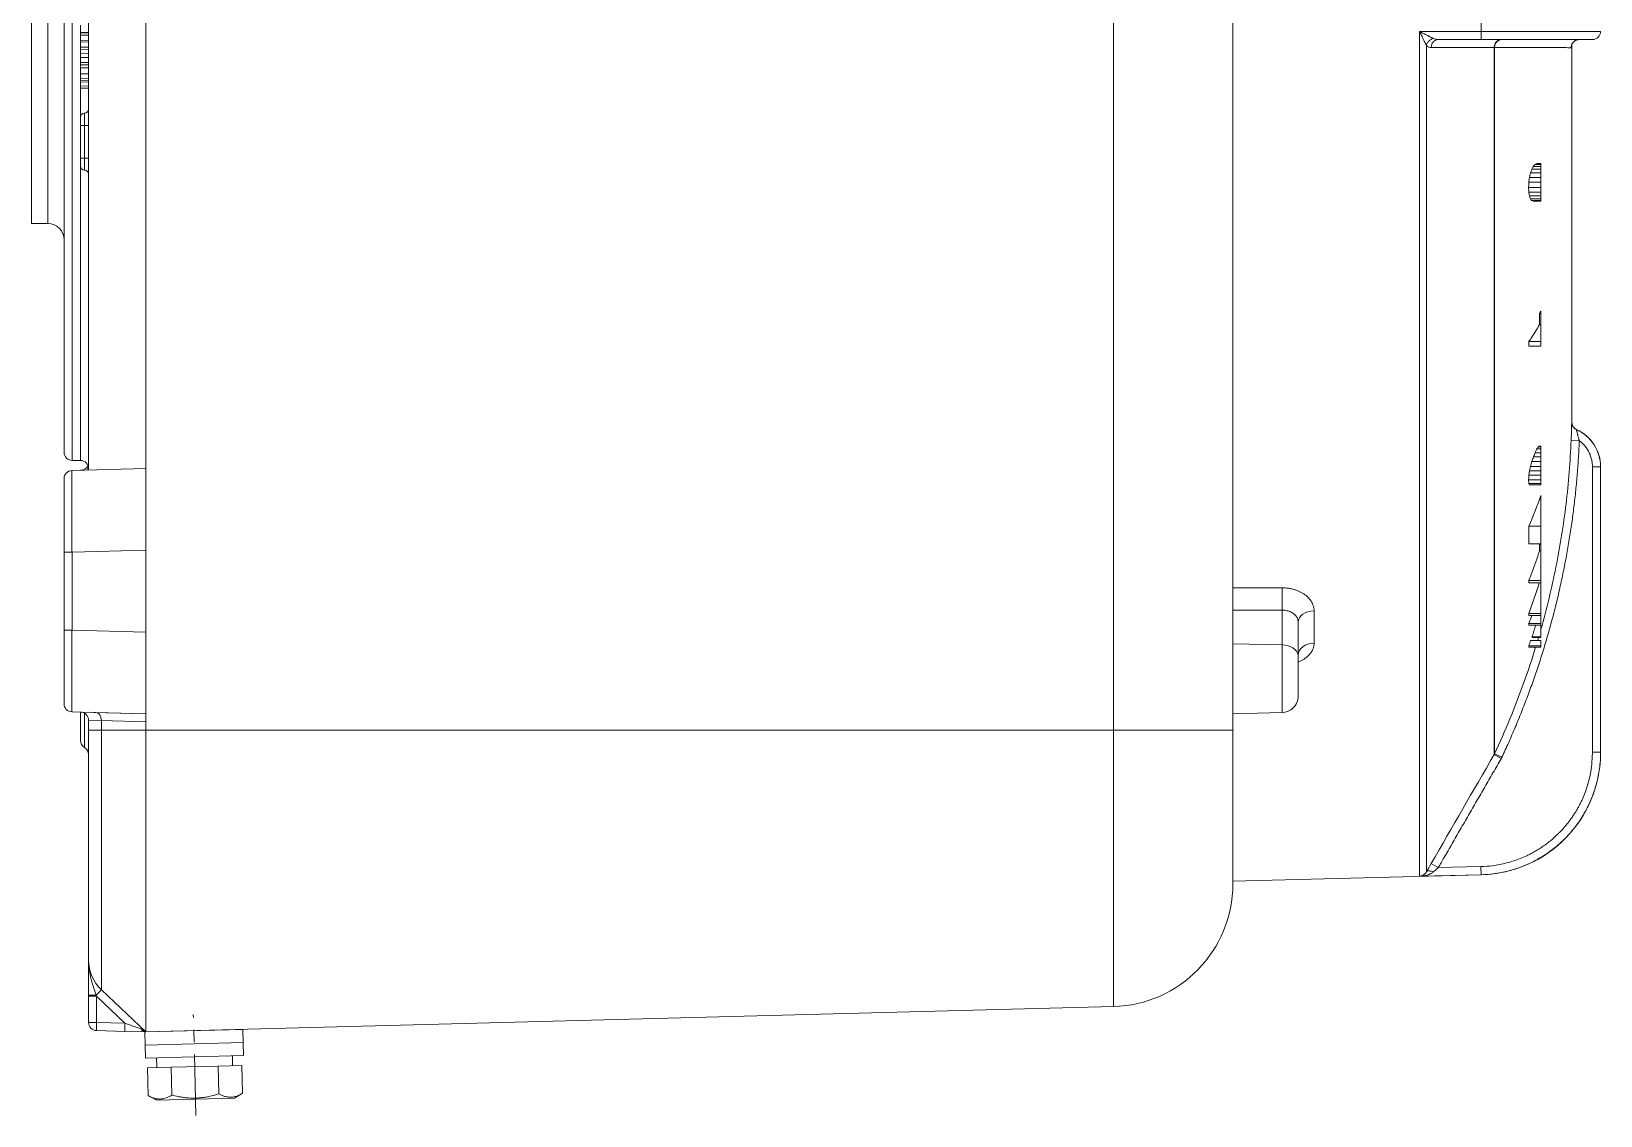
# Model space of a CAD drawing. Header units: millimetres. Extents: x -678 to 749, y -406 to 604.
# Drawn here: x 205.8 to 397.8, y -134.2 to -1.5 of the extents above; entities that cross this region are included whole.
import ezdxf

# ---------------------------------------------------------------- set-up
doc = ezdxf.new("R2010")
doc.units = ezdxf.units.MM
doc.linetypes.add('K5LT_AXLED', pattern=[12, 7.5, -1.5, 1.5, -1.5])
doc.linetypes.add('K5LT_THIN', pattern=[0])

# ---------------------------------------------------------------- blocks, each defined once
blk = doc.blocks.new('U10')
at = {"color": 7, "linetype": 'K5LT_THIN', "lineweight": 18}
for p, q in [((352.8, 105.5), (352.8, -69.58)), ((338.19, -87), (338.19, 87)), ((352.8, -87), (352.8, 87)), ((212.8, 55.18), (212.8, -55.18)), ((219.8, 55), (219.8, -55)), ((383.19, -1.51), (383.19, 1.51)), ((205.8, -25), (205.8, 0)), ((207.8, -25), (207.8, 0)), ((209.8, -53), (209.8, 0)), ((210.8, -54), (210.8, 0)), ((211.8, -1.62), (211.8, -0.72)), ((212.8, -1.65), (211.8, -1.62)), ((211.8, -1.82), (211.8, -1.62)), ((212.8, -1.85), (211.8, -1.82)), ((211.8, -2.02), (211.8, -1.82)), ((212.8, -1.85), (211.8, -1.82)), ((375.64, -1.51), (375.64, -104.89)), ((383.19, -1.51), (375.64, -1.51)), ((211.8, -2.58), (211.8, -2.02)), ((212.8, -2.05), (211.8, -2.02)), ((211.8, -2.78), (211.8, -2.58)), ((212.8, -2.61), (211.8, -2.58)), ((212.8, -2.81), (211.8, -2.78)), ((211.8, -3.44), (211.8, -2.78)), ((212.8, -3.42), (211.8, -3.44)), ((211.8, -3.7), (211.8, -3.44)), ((212.8, -3.67), (211.8, -3.7)), ((211.8, -4.2), (211.8, -3.7)), ((376.48, -3.21), (376.48, -104.35)), ((384.78, -3.48), (377.07, -3.48)), ((383.16, -2.5), (377.93, -2.5)), ((396.8, -2.5), (383.16, -2.5)), ((384.78, -3.48), (384.78, -89.97)), ((384.82, -3.48), (384.78, -3.48)), ((384.82, -3.48), (384.82, -89.89)), ((394.23, -3.28), (394.23, -3.28)), ((394.28, -3.1), (394.28, -47.5)), ((396.8, -2.5), (395.19, -2.5)), ((395.19, -2.5), (395.19, -2.5)), ((212.8, -4.18), (211.8, -4.2)), ((211.8, -4.7), (211.8, -4.2)), ((212.8, -4.68), (211.8, -4.7)), ((211.8, -5.3), (211.8, -4.7)), ((212.8, -5.29), (211.8, -5.3)), ((211.8, -5.6), (211.8, -5.3)), ((212.8, -5.59), (211.8, -5.6)), ((211.8, -5.94), (211.8, -5.6)), ((212.8, -5.94), (211.8, -5.94)), ((211.8, -6.69), (211.8, -5.94)), ((212.8, -6.7), (211.8, -6.69)), ((211.8, -7.27), (211.8, -6.69)), ((212.8, -7.29), (211.8, -7.27)), ((211.8, -7.48), (211.8, -7.27)), ((211.8, -7.67), (211.8, -7.48)), ((212.8, -7.5), (211.8, -7.48)), ((211.8, -8.18), (211.8, -7.67)), ((212.8, -7.7), (211.8, -7.67)), ((211.8, -8.43), (211.8, -8.18)), ((212.8, -8.2), (211.8, -8.18)), ((212.8, -8.45), (211.8, -8.43)), ((211.8, -12.02), (211.8, -8.43)), ((212.31, -11.51), (212.29, -11.51)), ((212.29, -13), (212.29, -11.51)), ((212.31, -13), (212.31, -11.51)), ((211.8, -13), (211.8, -12.01)), ((212.29, -13), (211.8, -13)), ((211.8, -17), (211.8, -13)), ((212.31, -13), (212.29, -13)), ((212.29, -17), (212.29, -13)), ((212.8, -13), (212.31, -13)), ((212.31, -13), (212.31, -17)), ((212.29, -17), (211.8, -17)), ((211.8, -17.99), (211.8, -17)), ((212.31, -17), (212.29, -17)), ((212.29, -18.49), (212.29, -17)), ((212.8, -17), (212.31, -17)), ((212.31, -18.49), (212.31, -17)), ((211.8, -54), (211.8, -17.99)), ((212.31, -18.49), (212.29, -18.49)), ((389.22, -18.82), (390.5, -18.82)), ((389.39, -18.36), (390.5, -18.36)), ((389.57, -18.02), (390.5, -18.02)), ((389.76, -17.79), (390.5, -17.79)), ((390.03, -17.68), (390.5, -17.68)), ((390.5, -17.68), (390.5, -17.79)), ((390.5, -17.79), (390.5, -18.02)), ((390.5, -18.02), (390.5, -18.36)), ((390.5, -18.36), (390.5, -18.82)), ((390.5, -18.82), (390.5, -19.36)), ((388.99, -20.6), (390.5, -20.6)), ((389.02, -19.96), (390.5, -19.96)), ((389.1, -19.36), (390.5, -19.36)), ((390.5, -19.36), (390.5, -19.96)), ((390.5, -19.96), (390.5, -20.6)), ((390.5, -20.6), (390.5, -21.16)), ((389.02, -21.16), (390.5, -21.16)), ((389.09, -21.64), (390.5, -21.64)), ((389.21, -21.99), (390.5, -21.99)), ((389.37, -22.21), (390.5, -22.21)), ((389.53, -22.26), (390.5, -22.26)), ((390.5, -21.16), (390.5, -21.64)), ((390.5, -21.64), (390.5, -21.99)), ((390.5, -21.99), (390.5, -22.21)), ((390.5, -22.21), (390.5, -22.26)), ((207.8, -25), (205.8, -25)), ((390.33, -36.01), (390.5, -36.01)), ((390.49, -35.73), (390.5, -35.73)), ((390.5, -35.73), (390.5, -36.01)), ((390.5, -36.01), (390.5, -37.37)), ((390.33, -37.37), (390.5, -37.37)), ((390.5, -37.37), (390.5, -39.46)), ((389.02, -39.46), (390.5, -39.46)), ((389.02, -40), (390.5, -40)), ((390.5, -39.46), (390.5, -40)), ((394.28, -47.5), (394.28, -43.88)), ((394.19, -51.54), (395.19, -51.58)), ((394.85, -50.23), (394.85, -50.23)), ((394.85, -50.23), (394.85, -50.23)), ((389.58, -53.58), (390.5, -53.58)), ((389.79, -53.06), (390.5, -53.06)), ((390.01, -52.6), (390.5, -52.6)), ((390.19, -52.35), (390.5, -52.35)), ((390.33, -52.25), (390.5, -52.25)), ((390.34, -52.25), (390.5, -52.25)), ((390.5, -52.25), (390.5, -52.35)), ((390.5, -52.25), (390.5, -52.25)), ((390.5, -52.35), (390.5, -52.6)), ((390.5, -52.6), (390.5, -53.06)), ((390.5, -53.06), (390.5, -53.58)), ((390.5, -53.58), (390.5, -54.14)), ((219.8, -55), (210.77, -55.24)), ((211.82, -55.21), (210.77, -55.24)), ((211.8, -54), (210.8, -54)), ((219.8, -55), (219.8, -65)), ((389.1, -55.29), (390.5, -55.29)), ((389.22, -54.74), (390.5, -54.74)), ((389.39, -54.14), (390.5, -54.14)), ((390.5, -54.14), (390.5, -54.74)), ((390.5, -54.74), (390.5, -55.29)), ((390.5, -55.29), (390.5, -55.81)), ((396.8, -54.79), (397.8, -54.79)), ((396.8, -54.79), (396.8, -89.7)), ((397.8, -54.79), (397.8, -54.79)), ((397.8, -54.79), (397.8, -89.7)), ((397.8, -54.79), (397.8, -54.79)), ((209.79, -65.23), (209.79, -56.24)), ((209.79, -65.23), (209.79, -56.24)), ((388.99, -56.39), (390.5, -56.39)), ((389.02, -55.81), (390.5, -55.81)), ((389.03, -56.81), (390.5, -56.81)), ((389.13, -56.99), (390.5, -56.99)), ((389.17, -57), (390.5, -57)), ((390.5, -55.81), (390.5, -56.39)), ((390.5, -56.39), (390.5, -56.81)), ((390.5, -56.81), (390.5, -56.99)), ((390.5, -56.99), (390.5, -57)), ((390.49, -58.29), (390.5, -58.29)), ((390.5, -58.29), (390.5, -62.06)), ((389.02, -62.06), (390.5, -62.06)), ((390.5, -62.06), (390.5, -64.21)), ((210.77, -65.23), (209.79, -65.23)), ((209.79, -65.23), (209.79, -74.77)), ((219.8, -65), (210.77, -65.23)), ((210.77, -65.23), (210.77, -74.77)), ((219.8, -75), (219.8, -65)), ((389.01, -64.21), (390.5, -64.21)), ((390.33, -64.27), (390.35, -64.21)), ((390.33, -64.27), (390.5, -64.27)), ((390.33, -65.05), (390.5, -65.05)), ((390.5, -64.21), (390.5, -64.27)), ((390.5, -64.27), (390.5, -65.05)), ((390.5, -65.05), (390.5, -68.68)), ((389.02, -68.68), (390.5, -68.68)), ((389.02, -68.99), (390.5, -68.99)), ((390.5, -68.68), (390.5, -68.99)), ((390.5, -68.99), (390.5, -72.73)), ((352.8, -69.58), (352.8, -72.32)), ((352.8, -69.58), (358.85, -69.59)), ((352.8, -76.46), (352.8, -72.32)), ((352.8, -72.32), (358.85, -72.32)), ((358.85, -76.58), (358.85, -72.32)), ((362.75, -72.42), (362.75, -76.36)), ((389.01, -72.73), (390.5, -72.73)), ((390.5, -72.73), (390.5, -72.97)), ((209.79, -83.76), (209.79, -74.77)), ((209.79, -74.77), (210.77, -74.77)), ((209.79, -83.76), (209.79, -74.77)), ((210.77, -74.77), (219.8, -75)), ((360.8, -77.18), (360.8, -73.79)), ((389.01, -74.16), (390.5, -74.16)), ((389.02, -72.97), (390.5, -72.97)), ((389.02, -73.94), (390.5, -73.94)), ((390.5, -72.97), (390.5, -73.94)), ((390.5, -73.94), (390.5, -74.16)), ((390.5, -74.16), (390.5, -75.57)), ((219.8, -75), (219.8, -85)), ((352.8, -85), (352.8, -76.46)), ((358.85, -76.58), (352.8, -76.46)), ((358.85, -84.84), (358.85, -76.58)), ((389.02, -76.67), (390.5, -76.67)), ((389.24, -76.03), (390.5, -76.03)), ((389.41, -75.57), (390.5, -75.57)), ((389.41, -75.67), (389.41, -75.57)), ((389.41, -75.67), (390.5, -75.67)), ((390.5, -75.57), (390.5, -75.67)), ((390.5, -76.03), (390.5, -76.67)), ((390.5, -76.67), (390.5, -76.84)), ((360.79, -77.84), (360.79, -83.06)), ((360.8, -77.93), (360.79, -77.92)), ((360.8, -77.93), (360.79, -77.93)), ((360.8, -77.93), (360.8, -76.93)), ((360.8, -77.79), (360.8, -77.8)), ((360.8, -82.07), (360.8, -77.93)), ((389.02, -76.84), (390.5, -76.84)), ((360.8, -82.07), (360.79, -82.08)), ((360.8, -82.07), (360.79, -82.07)), ((360.79, -82.16), (360.79, -82.08)), ((360.79, -83.06), (360.79, -82.16)), ((210.77, -84.76), (211.82, -84.79)), ((211.8, -84.79), (210.77, -84.76)), ((211.8, -88.27), (211.8, -84.79)), ((211.82, -84.79), (219.8, -85)), ((212.3, -89.13), (212.3, -84.92)), ((213.69, -84.84), (212.8, -84.82)), ((212.8, -85.79), (212.8, -87)), ((214.36, -85.84), (212.8, -85.79)), ((213.69, -84.84), (219.8, -85)), ((214.36, -85.84), (214.36, -87)), ((214.36, -85.84), (219.8, -85.98)), ((219.8, -85), (219.8, -85.98)), ((219.8, -85.98), (219.8, -87)), ((358.85, -84.84), (352.8, -85)), ((352.8, -85), (352.8, -105.5)), ((212.8, -87), (212.8, -115.14)), ((214.36, -87), (212.8, -87)), ((219.8, -87), (214.36, -87)), ((214.36, -87), (214.36, -118.77)), ((219.8, -87), (338.19, -87)), ((219.8, -87), (219.8, -123.93)), ((338.19, -87), (338.19, -120.83)), ((338.19, -87), (352.8, -87)), ((352.8, -87), (352.8, -105.83)), ((385.64, -90.47), (384.78, -89.97)), ((384.82, -89.89), (385.72, -90.32)), ((397.8, -89.7), (396.8, -89.7)), ((397.8, -89.71), (397.8, -89.7)), ((377.07, -103.33), (377.93, -103.83)), ((352.8, -105.5), (383.19, -104.7)), ((383.19, -104.69), (375.64, -104.89)), ((383.16, -103.69), (377.93, -103.83)), ((383.16, -103.69), (383.19, -104.69)), ((383.19, -104.7), (383.19, -104.69)), ((212.8, -119.41), (212.8, -115.14)), ((219.8, -123.93), (214.36, -118.77)), ((212.8, -119.41), (212.8, -119.41)), ((212.8, -119.57), (212.8, -119.41)), ((212.8, -122.77), (212.8, -119.57)), ((212.8, -119.57), (213.77, -119.57)), ((213.77, -119.57), (213.73, -119.45)), ((213.77, -119.57), (217.25, -122.86)), ((213.77, -122.77), (213.77, -119.57)), ((219.8, -123.93), (338.19, -120.83)), ((212.8, -122.77), (213.77, -122.77)), ((217.25, -122.86), (213.77, -122.77)), ((217.25, -123.86), (213.77, -123.77)), ((217.25, -123.86), (219.8, -123.93)), ((219.66, -123.93), (231.66, -123.62)), ((219.7, -125.53), (219.66, -123.93)), ((231.7, -125.22), (231.66, -123.62)), ((219.7, -125.53), (231.7, -125.22)), ((219.7, -125.53), (231.7, -125.22)), ((219.75, -127.13), (219.7, -125.53)), ((231.74, -126.82), (231.7, -125.22)), ((219.75, -127.13), (231.74, -126.82)), ((222.89, -128.25), (220, -128.32)), ((220, -128.32), (220.09, -131.73)), ((221.13, -128.29), (221.1, -127.1)), ((228.66, -128.1), (222.89, -128.25)), ((222.89, -128.25), (222.98, -131.66)), ((231.55, -128.02), (228.66, -128.1)), ((228.66, -128.1), (228.75, -131.51)), ((230.42, -128.05), (230.39, -126.85)), ((231.55, -128.02), (231.64, -131.43)), ((220.09, -131.73), (221.13, -132.3)), ((221.13, -132.3), (230.63, -132.05)), ((231.64, -131.43), (230.63, -132.05))]:
    blk.add_line(p, q, dxfattribs=at)
at = {"color": 30, "linetype": 'K5LT_AXLED', "lineweight": 18, "true_color": 0xff8000}
blk.add_line((225.93, -134.17), (225.61, -121.78), dxfattribs=at)
at = {"color": 7, "linetype": 'K5LT_THIN', "lineweight": 18}
for centre, radius, start, end in [((396.8, -1.5), 1, 270, 0), ((396.8, -1.5), 1, 270, 0), ((212.3, -12.01), 0.5, 91.5, 180), ((212.3, -11.01), 0.5, 271.5, 0), ((212.3, -17.99), 0.5, 180, 268.5), ((212.3, -18.99), 0.5, 0, 88.5), ((207.8, -27), 2, 0, 90), ((360.89, -18.96), 34.02, 329.9096, 330.4532), ((195.38, -37.66), 194.95, 0.0851, 0.4823), ((212.49, -39.75), 176.53, 359.9179, 0.0941), ((294.28, -47.5), 100, 358.9705, 0), ((395.26, -49.31), 1, 178.9705, 245.7494), ((395.26, -49.32), 0.998, 179.0392, 245.8283), ((395.26, -49.32), 0.998, 179.0346, 245.8242), ((395.26, -49.31), 1, 178.958, 245.7537), ((392.8, -54.79), 5, 0, 65.7538), ((392.8, -54.79), 5, 0.0001, 65.3769), ((210.8, -53), 1, 180, 270), ((390.34, -52.33), 0.0855, 90.0313, 95.5883), ((210.79, -56.24), 1, 91.5, 180), ((211.8, -55), 1, 0, 90), ((211.8, -54.21), 1, 271.5009, 336.7054), ((211.8, -54.21), 1, 271.5, 271.5009), ((392.8, -54.79), 5, 0.0001, 0.0015), ((325.34, -65.22), 64.99, 0.1474, 0.8354), ((330.18, -68.85), 58.84, 359.8578, 0.163), ((354.57, -73.45), 34.45, 0.7852, 1.1842), ((354.57, -73.45), 34.45, 358.8178, 359.1798), ((306.79, -43.87), 87.56, 339.9149, 340.5863), ((297.12, -45.2), 97.16, 341.7847, 342.6595), ((299.99, -45.54), 94.31, 340.7271, 341.1391), ((373.25, -76.79), 15.77, 359.8072, 0.4362), ((294.16, -47.41), 100.12, 343.3932, 343.6086), ((210.79, -83.76), 1, 180, 268.5), ((210.79, -83.76), 1, 180, 268.5), ((358.8, -82.84), 2, 271.5, 353.8756), ((211.8, -85.79), 1, 0, 88.5), ((211.8, -85.79), 1, 0, 0.0146), ((212.8, -88.27), 1, 180, 240), ((211.8, -90), 1, 0, 60), ((382.8, -89.71), 15, 271.5, 0), ((383.91, -89.47), 1, 330.0553, 334.9232), ((337.8, -105.83), 15, 271.5, 0), ((217.8, -115.14), 5, 180, 226.5), ((217.8, -115.14), 5, 180, 226.5), ((213.8, -122.77), 1, 180, 268.5)]:
    blk.add_arc(centre, radius, start, end, dxfattribs=at)
for centre, major_axis, ratio, start_param, end_param in [((210.79, -65.24), (0.03, -10), 0.002615, 3.141654, 4.711765), ((362.8, -73.79), (-2, 0), 0.688118, 4.738569, 6.283185), ((210.79, -74.76), (-0.03, -10), 0.002615, 4.713013, 6.283124), ((358.8, -77.99), (-2, 0), 0.707107, 3.248483, 4.686209), ((362.8, -77.81), (-2, 0), 0.725599, 4.738569, 6.283185), ((213.67, -85.84), (0.026, 1), 0.68823, 4.730409, 6.283185), ((213.67, -119.49), (0.688, 0.725), 0.018991, 4.787022, 6.283185), ((213.8, -122.77), (-0.026, -1), 0.026168, 4.713074, 6.283185), ((217.27, -122.86), (-0.026, -1), 0.026168, 4.713074, 6.283185), ((217.22, -122.86), (2.3, -0.8), 0.0032, 0.519505, 1.559885), ((219.82, -122.93), (-0.026, -1), 0.769236, 5.408808, 6.283185)]:
    blk.add_ellipse(centre, major_axis=major_axis, ratio=ratio, start_param=start_param, end_param=end_param, dxfattribs=at)
for points, knots in [([(376.48, -3.21), (376.46, -3.17), (376.43, -3.09), (376.37, -2.97), (376.31, -2.86), (376.25, -2.74), (376.18, -2.6), (376.1, -2.43), (376, -2.23), (375.85, -1.93), (375.73, -1.68), (375.64, -1.51)], [0, 0, 0, 0, 1.001061, 1.923847, 2.768358, 3.585697, 4.556766, 5.722062, 7.102116, 8.610832, 12, 12, 12, 12]), ([(377.34, -2.36), (377.3, -2.34), (377.22, -2.31), (377.1, -2.25), (376.98, -2.19), (376.86, -2.13), (376.66, -2.03), (376.41, -1.9), (376.05, -1.72), (375.81, -1.6), (375.64, -1.51)], [0, 0, 0, 0, 0.939527, 1.778396, 2.542848, 3.269175, 4.162621, 6.552379, 7.941216, 11, 11, 11, 11]), ([(383.16, -2.5), (383.17, -2.5), (383.17, -2.49), (383.17, -2.43), (383.18, -2.35), (383.18, -2.25), (383.19, -2.13), (383.19, -1.99), (383.19, -1.84), (383.19, -1.67), (383.19, -1.57), (383.19, -1.51)], [0, 0, 0, 0, 1.572556, 3.000984, 4.262907, 5.558501, 6.847625, 8.106887, 9.512198, 10.794646, 12, 12, 12, 12]), ([(397.8, -1.5), (397.8, -1.5), (397.71, -1.5), (397.36, -1.5), (396.85, -1.51), (396.19, -1.51), (395.35, -1.51), (394.36, -1.51), (393.23, -1.51), (391.99, -1.51), (390.66, -1.51), (389.29, -1.51), (387.88, -1.51), (386.41, -1.51), (384.84, -1.51), (383.75, -1.51), (383.19, -1.51)], [0, 0, 0, 0, 1.499825, 2.807892, 3.977529, 5.177201, 6.41404, 7.629507, 8.846711, 10.055028, 11.244671, 12.378873, 13.497773, 14.588981, 15.768605, 17, 17, 17, 17]), ([(376.48, -3.21), (376.5, -3.15), (376.54, -3.04), (376.63, -2.88), (376.73, -2.74), (376.85, -2.63), (376.98, -2.52), (377.14, -2.43), (377.26, -2.38), (377.34, -2.36)], [0, 0, 0, 0, 1.574547, 3.003624, 4.268344, 5.574065, 6.838562, 8.080723, 10, 10, 10, 10]), ([(377.07, -3.48), (377.07, -3.42), (377.08, -3.29), (377.13, -3.11), (377.2, -2.96), (377.29, -2.82), (377.4, -2.71), (377.52, -2.62), (377.64, -2.55), (377.78, -2.51), (377.88, -2.5), (377.93, -2.5)], [0, 0, 0, 0, 1.57594, 3.007302, 4.270682, 5.57032, 6.849606, 8.133726, 9.389582, 10.619449, 12, 12, 12, 12]), ([(377.93, -2.5), (377.9, -2.5), (377.86, -2.5), (377.8, -2.49), (377.77, -2.49), (377.73, -2.49), (377.68, -2.48), (377.55, -2.45), (377.43, -2.41), (377.34, -2.36)], [0, 0, 0, 0, 1.503144, 2.065018, 2.629665, 3.223319, 3.967616, 4.897555, 10, 10, 10, 10]), ([(384.78, -3.48), (384.78, -3.41), (384.79, -3.28), (384.84, -3.11), (384.91, -2.95), (385, -2.82), (385.11, -2.71), (385.23, -2.62), (385.36, -2.55), (385.5, -2.51), (385.59, -2.5), (385.64, -2.5)], [0, 0, 0, 0, 1.577286, 3.010222, 4.275722, 5.578226, 6.861255, 8.14912, 9.410245, 10.646425, 12, 12, 12, 12]), ([(385.72, -2.5), (385.66, -2.5), (385.54, -2.51), (385.38, -2.57), (385.24, -2.65), (385.12, -2.75), (385.02, -2.87), (384.93, -3.01), (384.86, -3.16), (384.83, -3.33), (384.82, -3.43), (384.82, -3.48)], [0, 0, 0, 0, 1.574494, 3.004659, 4.26818, 5.565511, 6.85619, 8.116987, 9.52266, 10.801815, 12, 12, 12, 12]), ([(384.82, -3.48), (386.14, -3.48), (388.38, -3.49), (390.85, -3.49), (392.56, -3.49), (393.69, -3.49), (394.09, -3.5), (394.19, -3.5)], [0, 0, 0, 0, 1.880053, 3.538519, 4.992213, 6.479373, 8, 8, 8, 8]), ([(394.19, -3.5), (394.19, -3.43), (394.21, -3.3), (394.26, -3.13), (394.33, -2.98), (394.43, -2.84), (394.55, -2.73), (394.69, -2.63), (394.84, -2.56), (395.01, -2.51), (395.13, -2.5), (395.19, -2.5)], [0, 0, 0, 0, 1.566706, 2.932295, 4.152272, 5.405001, 6.691663, 7.971305, 9.22088, 10.568628, 12, 12, 12, 12]), ([(394.19, -3.5), (394.19, -3.5), (394.2, -3.5), (394.2, -3.49), (394.21, -3.47), (394.22, -3.41), (394.23, -3.33), (394.23, -3.25)], [0, 0, 0, 0, 0.579747, 1.097924, 3.133196, 4.424229, 8, 8, 8, 8]), ([(394.86, -2.56), (394.86, -2.56), (394.85, -2.56), (394.85, -2.56), (394.85, -2.56), (394.84, -2.56), (394.84, -2.57), (394.83, -2.57), (394.83, -2.57), (394.82, -2.57), (394.82, -2.57), (394.81, -2.58), (394.8, -2.58), (394.78, -2.59), (394.77, -2.59), (394.75, -2.6), (394.74, -2.61), (394.73, -2.62), (394.72, -2.62), (394.72, -2.62), (394.71, -2.62), (394.7, -2.63), (394.69, -2.63), (394.67, -2.65), (394.65, -2.66), (394.62, -2.68), (394.61, -2.69), (394.6, -2.7), (394.6, -2.7), (394.58, -2.71), (394.57, -2.72), (394.52, -2.76), (394.5, -2.78), (394.45, -2.84), (394.42, -2.87), (394.37, -2.93), (394.35, -2.96), (394.32, -3.02), (394.3, -3.05), (394.28, -3.09), (394.28, -3.1), (394.27, -3.12), (394.26, -3.14), (394.25, -3.18), (394.25, -3.2), (394.24, -3.22), (394.24, -3.22), (394.24, -3.23), (394.23, -3.24), (394.23, -3.26), (394.23, -3.26), (394.23, -3.27), (394.23, -3.27), (394.23, -3.28), (394.23, -3.28), (394.23, -3.28)], [0, 0, 0, 0, 0.186076, 0.186076, 0.30732, 0.30732, 0.428563, 0.428563, 0.494039, 0.494039, 0.652415, 0.652415, 0.969166, 0.969166, 1.499246, 1.499246, 1.891188, 1.891188, 1.992658, 1.992658, 2.195597, 2.195597, 2.53605, 2.53605, 3.239937, 3.239937, 3.845218, 3.845218, 3.943823, 3.943823, 4.628805, 4.628805, 5.998771, 5.998771, 7.588937, 7.588937, 9.120245, 9.120245, 10.571534, 10.571534, 10.895862, 10.895862, 11.917925, 11.917925, 13.138255, 13.138255, 13.17103, 13.17103, 14.364626, 14.364626, 14.477578, 14.477578, 15.694457, 15.694457, 17, 17, 17, 17]), ([(395.19, -2.5), (395.19, -2.5), (395.19, -2.5), (395.18, -2.5), (395.18, -2.5), (395.18, -2.5), (395.18, -2.5), (395.17, -2.5), (395.17, -2.5), (395.17, -2.5), (395.17, -2.5), (395.16, -2.5), (395.16, -2.5), (395.16, -2.5), (395.16, -2.5), (395.15, -2.5), (395.15, -2.5), (395.15, -2.5), (395.15, -2.5), (395.14, -2.5), (395.14, -2.5), (395.14, -2.5), (395.14, -2.5), (395.13, -2.5), (395.13, -2.5), (395.13, -2.5), (395.13, -2.5), (395.12, -2.5), (395.12, -2.5), (395.12, -2.5), (395.11, -2.5), (395.1, -2.5), (395.1, -2.5), (395.09, -2.51), (395.08, -2.51), (395.06, -2.51), (395.05, -2.51), (395.02, -2.51), (395, -2.52), (394.95, -2.53), (394.93, -2.54), (394.89, -2.55), (394.88, -2.55), (394.87, -2.55), (394.87, -2.55), (394.87, -2.55), (394.87, -2.55), (394.87, -2.55), (394.87, -2.55), (394.87, -2.55), (394.87, -2.55), (394.87, -2.55), (394.87, -2.55), (394.87, -2.55), (394.87, -2.55), (394.87, -2.55), (394.87, -2.55), (394.87, -2.55), (394.87, -2.55), (394.87, -2.55), (394.87, -2.55), (394.86, -2.56), (394.86, -2.56), (394.86, -2.56), (394.86, -2.56), (394.86, -2.56), (394.86, -2.56), (394.86, -2.56), (394.85, -2.56), (394.85, -2.56), (394.85, -2.56), (394.85, -2.56), (394.85, -2.56), (394.85, -2.56), (394.85, -2.56), (394.85, -2.56), (394.85, -2.56), (394.85, -2.56), (394.85, -2.56), (394.85, -2.56), (394.85, -2.56), (394.85, -2.56), (394.85, -2.56), (394.85, -2.56), (394.85, -2.56), (394.85, -2.56), (394.85, -2.56), (394.85, -2.56), (394.85, -2.56), (394.85, -2.56), (394.85, -2.56), (394.85, -2.56), (394.85, -2.56), (394.84, -2.56), (394.84, -2.56), (394.84, -2.57), (394.83, -2.57), (394.83, -2.57), (394.83, -2.57), (394.82, -2.57), (394.82, -2.57), (394.82, -2.57), (394.82, -2.57), (394.81, -2.57), (394.81, -2.58), (394.81, -2.58), (394.81, -2.58), (394.8, -2.58), (394.8, -2.58), (394.8, -2.58), (394.8, -2.58), (394.79, -2.58), (394.79, -2.58), (394.79, -2.59), (394.78, -2.59), (394.78, -2.59), (394.77, -2.59), (394.76, -2.6), (394.75, -2.6), (394.72, -2.62), (394.71, -2.62), (394.69, -2.63), (394.69, -2.63), (394.67, -2.65), (394.64, -2.66), (394.61, -2.69), (394.6, -2.69), (394.59, -2.7), (394.58, -2.71), (394.57, -2.71), (394.57, -2.72), (394.56, -2.72), (394.56, -2.72), (394.56, -2.72), (394.56, -2.72), (394.56, -2.72), (394.56, -2.72), (394.56, -2.73), (394.56, -2.73), (394.55, -2.73), (394.61, -2.69), (394.6, -2.69), (394.6, -2.69), (394.59, -2.7), (394.57, -2.72), (394.57, -2.72), (394.54, -2.74), (394.54, -2.75), (394.53, -2.75), (394.52, -2.76), (394.52, -2.76), (394.51, -2.77), (394.5, -2.78), (394.49, -2.79), (394.49, -2.79), (394.48, -2.8), (394.48, -2.81), (394.46, -2.82), (394.44, -2.84), (394.41, -2.88), (394.39, -2.91), (394.35, -2.97), (394.33, -3), (394.3, -3.06), (394.29, -3.08), (394.28, -3.1)], [0, 0, 0, 0, 0.122707, 0.122707, 0.368122, 0.368122, 0.534114, 0.534114, 0.712319, 0.712319, 0.890525, 0.890525, 1.027418, 1.027418, 1.168452, 1.168452, 1.309485, 1.309485, 1.489134, 1.489134, 1.668783, 1.668783, 1.926302, 1.926302, 2.013387, 2.013387, 2.146149, 2.146149, 2.45308, 2.45308, 2.760012, 2.760012, 3.373875, 3.373875, 3.953268, 3.953268, 5.112054, 5.112054, 7.429627, 7.429627, 9.864169, 9.864169, 11.160773, 11.160773, 11.169596, 11.169596, 11.17842, 11.17842, 11.187243, 11.187243, 11.196067, 11.196067, 11.20489, 11.20489, 11.213714, 11.213714, 11.222537, 11.222537, 11.284302, 11.284302, 11.407832, 11.407832, 11.65489, 11.65489, 11.943776, 11.943776, 11.959483, 11.959483, 11.975189, 11.975189, 11.990896, 11.990896, 12.006603, 12.006603, 12.02231, 12.02231, 12.038017, 12.038017, 12.053723, 12.053723, 12.06943, 12.06943, 12.085137, 12.085137, 12.100844, 12.100844, 12.123878, 12.123878, 12.159093, 12.159093, 12.229522, 12.229522, 12.319004, 12.319004, 12.549344, 12.549344, 12.781586, 12.781586, 13.013827, 13.013827, 13.246069, 13.246069, 13.423024, 13.423024, 13.599978, 13.599978, 13.776933, 13.776933, 13.953888, 13.953888, 14.130842, 14.130842, 14.307797, 14.307797, 14.693629, 14.693629, 15.248201, 15.248201, 16.357345, 16.357345, 17.997376, 17.997376, 18.282356, 18.282356, 21.078137, 21.078137, 22.137627, 22.137627, 22.814154, 22.814154, 23.490681, 23.490681, 23.520924, 23.520924, 23.551168, 23.551168, 23.581412, 23.581412, 23.953948, 23.953948, 24.574591, 24.574591, 24.724482, 24.724482, 25.195233, 25.195233, 25.815876, 25.815876, 26.436518, 26.436518, 27.117127, 27.117127, 27.797736, 27.797736, 28.269486, 28.269486, 29.212986, 29.212986, 31.099987, 31.099987, 34.87399, 34.87399, 39.067827, 39.067827, 42.2436, 42.2436, 42.2436, 42.2436]), ([(394.86, -2.56), (394.86, -2.56), (394.85, -2.56), (394.84, -2.56), (394.84, -2.56), (394.84, -2.56), (394.84, -2.56), (394.84, -2.57), (394.83, -2.57), (394.83, -2.57), (394.83, -2.57), (394.83, -2.57), (394.83, -2.57), (394.82, -2.57), (394.82, -2.57), (394.82, -2.57), (394.81, -2.57), (394.81, -2.58), (394.81, -2.58), (394.8, -2.58), (394.8, -2.58), (394.79, -2.58), (394.79, -2.59), (394.78, -2.59), (394.78, -2.59), (394.77, -2.59), (394.76, -2.6), (394.74, -2.61), (394.73, -2.62), (394.71, -2.63), (394.7, -2.63), (394.69, -2.63), (394.69, -2.63), (394.67, -2.64), (394.66, -2.65), (394.64, -2.67), (394.63, -2.67), (394.62, -2.68), (394.61, -2.69), (394.6, -2.69), (394.6, -2.69), (394.6, -2.7), (394.6, -2.7), (394.59, -2.7), (394.59, -2.7), (394.59, -2.7), (394.59, -2.7), (394.59, -2.7), (394.59, -2.7), (394.58, -2.71), (394.58, -2.71), (394.58, -2.71), (394.58, -2.71), (394.58, -2.71), (394.58, -2.71), (394.57, -2.71), (394.57, -2.71), (394.57, -2.71), (394.57, -2.71), (394.57, -2.72), (394.57, -2.72), (394.57, -2.72), (394.57, -2.72), (394.57, -2.72), (394.57, -2.72), (394.57, -2.72), (394.57, -2.72), (394.57, -2.72), (394.57, -2.72), (394.57, -2.72), (394.57, -2.72), (394.57, -2.72), (394.57, -2.72), (394.57, -2.72)], [0, 0, 0, 0, 0.819731, 0.819731, 1.017082, 1.017082, 1.214432, 1.214432, 1.411783, 1.411783, 1.609133, 1.609133, 1.806483, 1.806483, 2.003834, 2.003834, 2.391534, 2.391534, 2.779234, 2.779234, 3.166934, 3.166934, 3.652552, 3.652552, 4.164938, 4.164938, 5.189709, 5.189709, 7.239251, 7.239251, 7.996349, 7.996349, 8.431294, 8.431294, 10.525513, 10.525513, 11.643691, 11.643691, 12.761869, 12.761869, 13.052974, 13.052974, 13.344079, 13.344079, 13.52818, 13.52818, 13.71228, 13.71228, 13.896381, 13.896381, 14.080481, 14.080481, 14.264582, 14.264582, 14.448682, 14.448682, 14.504662, 14.504662, 14.560642, 14.560642, 14.616622, 14.616622, 14.672603, 14.672603, 14.728583, 14.728583, 14.784563, 14.784563, 14.895961, 14.895961, 14.921132, 14.921132, 15, 15, 15, 15]), ([(389.22, -18.82), (389.2, -18.92), (389.15, -19.09), (389.11, -19.28), (389.1, -19.36)], [0, 0, 0, 0, 2.905907, 5, 5, 5, 5]), ([(389.39, -18.36), (389.34, -18.46), (389.29, -18.61), (389.24, -18.77), (389.22, -18.82)], [0, 0, 0, 0, 3.61476, 5, 5, 5, 5]), ([(389.57, -18.02), (389.53, -18.07), (389.47, -18.18), (389.41, -18.3), (389.39, -18.36)], [0, 0, 0, 0, 2.814754, 5, 5, 5, 5]), ([(389.76, -17.79), (389.72, -17.83), (389.65, -17.9), (389.59, -17.99), (389.57, -18.02)], [0, 0, 0, 0, 3.478848, 5, 5, 5, 5]), ([(390.03, -17.68), (389.99, -17.68), (389.9, -17.7), (389.81, -17.76), (389.76, -17.79)], [0, 0, 0, 0, 2.478196, 5, 5, 5, 5]), ([(389.02, -19.96), (389.01, -20.08), (389, -20.3), (388.99, -20.51), (388.99, -20.6)], [0, 0, 0, 0, 2.901748, 5, 5, 5, 5]), ([(389.1, -19.36), (389.08, -19.47), (389.05, -19.67), (389.03, -19.87), (389.02, -19.96)], [0, 0, 0, 0, 2.904935, 5, 5, 5, 5]), ([(389.02, -21.16), (389.03, -21.31), (389.06, -21.48), (389.09, -21.62), (389.09, -21.64)], [0, 0, 0, 0, 4.425821, 5, 5, 5, 5]), ([(389.09, -21.64), (389.1, -21.69), (389.14, -21.82), (389.18, -21.93), (389.21, -21.99)], [0, 0, 0, 0, 1.830868, 5, 5, 5, 5]), ([(389.21, -21.99), (389.23, -22.05), (389.29, -22.14), (389.34, -22.19), (389.37, -22.21)], [0, 0, 0, 0, 2.893873, 5, 5, 5, 5]), ([(389.02, -39.46), (389.14, -39.28), (389.6, -38.58), (390.03, -37.89), (390.33, -37.37)], [0, 0, 0, 0, 1.304281, 5, 5, 5, 5]), ([(394.19, -51.54), (394.19, -51.51), (394.2, -51.46), (394.2, -51.39), (394.2, -51.31), (394.21, -51.16), (394.22, -50.94), (394.22, -50.68), (394.23, -50.46), (394.24, -50.24), (394.24, -50.04), (394.25, -49.86), (394.25, -49.7), (394.26, -49.57), (394.26, -49.46), (394.26, -49.38), (394.26, -49.33), (394.26, -49.3), (394.26, -49.3), (394.26, -49.3)], [0, 0, 0, 0, 0.533114, 1.009556, 1.472977, 2.02707, 4.10506, 5.586916, 7.145627, 8.629643, 10.055049, 11.495929, 12.863543, 14.212744, 15.507701, 16.758972, 17.882194, 18.901931, 20, 20, 20, 20]), ([(394.26, -49.3), (394.26, -49.36), (394.27, -49.49), (394.32, -49.67), (394.4, -49.83), (394.49, -49.96), (394.6, -50.07), (394.72, -50.16), (394.81, -50.21), (394.85, -50.23)], [0, 0, 0, 0, 1.743812, 3.327192, 4.733864, 6.150622, 7.52076, 8.793771, 10, 10, 10, 10]), ([(385.72, -90.32), (385.86, -90.02), (386, -89.72), (386.27, -89.12), (386.41, -88.82), (386.69, -88.2), (386.82, -87.89), (387.09, -87.27), (387.22, -86.96), (387.48, -86.34), (387.61, -86.03), (387.87, -85.41), (387.99, -85.1), (388.24, -84.47), (388.36, -84.16), (388.61, -83.53), (388.73, -83.22), (388.96, -82.59), (389.08, -82.27), (389.31, -81.64), (389.42, -81.32), (389.65, -80.69), (389.76, -80.37), (389.97, -79.73), (390.08, -79.41), (390.29, -78.77), (390.4, -78.45), (390.6, -77.81), (390.7, -77.49), (390.9, -76.85), (391, -76.52), (391.19, -75.88), (391.28, -75.55), (391.47, -74.91), (391.56, -74.58), (391.74, -73.93), (391.82, -73.61), (392, -72.96), (392.08, -72.63), (392.25, -71.98), (392.33, -71.65), (392.49, -71), (392.57, -70.67), (392.72, -70.02), (392.79, -69.69), (392.94, -69.03), (393.01, -68.7), (393.15, -68.04), (393.22, -67.71), (393.42, -66.72), (393.54, -66.06), (393.78, -64.74), (393.9, -64.07), (394.11, -62.74), (394.21, -62.08), (394.4, -60.74), (394.48, -60.08), (394.64, -58.74), (394.72, -58.07), (394.85, -56.73), (394.91, -56.06), (395.02, -54.72), (395.06, -54.05), (395.14, -52.78), (395.16, -52.18), (395.19, -51.58)], [0.56013, 0.56013, 0.56013, 0.56013, 1.089338, 1.089338, 1.632148, 1.632148, 2.177376, 2.177376, 2.720252, 2.720252, 3.265409, 3.265409, 3.808341, 3.808341, 4.35345, 4.35345, 4.896459, 4.896459, 5.441515, 5.441515, 5.984596, 5.984596, 6.529612, 6.529612, 7.072774, 7.072774, 7.617706, 7.617706, 8.160905, 8.160905, 8.705783, 8.705783, 9.249047, 9.249047, 9.793871, 9.793871, 10.337199, 10.337199, 10.881971, 10.881971, 11.425363, 11.425363, 11.970077, 11.970077, 12.513527, 12.513527, 13.058185, 13.058185, 13.601696, 13.601696, 14.689872, 14.689872, 15.778042, 15.778042, 16.866211, 16.866211, 17.954406, 17.954406, 19.0426, 19.0426, 20.130815, 20.130815, 21.219011, 21.219011, 22.186342, 22.186342, 22.186342, 22.186342]), ([(395.19, -51.58), (395.19, -51.56), (395.17, -51.52), (395.15, -51.45), (395.12, -51.35), (395.08, -51.21), (395.04, -51.05), (395, -50.89), (394.96, -50.74), (394.93, -50.61), (394.91, -50.49), (394.89, -50.4), (394.87, -50.32), (394.86, -50.27), (394.86, -50.25), (394.85, -50.23), (394.85, -50.23), (394.85, -50.23), (394.85, -50.23), (394.85, -50.23)], [0, 0, 0, 0, 0.514547, 1.213067, 2.150426, 3.623038, 5.316854, 7.166548, 8.879917, 10.598419, 12.23456, 13.861809, 15.395904, 16.86982, 18.000037, 18.761679, 19.169932, 19.505983, 20, 20, 20, 20]), ([(396.8, -54.79), (396.8, -54.75), (396.8, -54.71), (396.8, -54.63), (396.79, -54.59), (396.79, -54.47), (396.78, -54.39), (396.76, -54.23), (396.75, -54.15), (396.72, -54), (396.7, -53.92), (396.66, -53.75), (396.64, -53.67), (396.59, -53.5), (396.56, -53.42), (396.52, -53.31), (396.5, -53.27), (396.47, -53.19), (396.45, -53.15), (396.41, -53.07), (396.39, -53.03), (396.36, -52.96), (396.34, -52.92), (396.3, -52.84), (396.28, -52.81), (396.23, -52.74), (396.21, -52.7), (396.17, -52.63), (396.14, -52.59), (396.1, -52.53), (396.08, -52.49), (396.03, -52.43), (396.01, -52.4), (395.97, -52.35), (395.95, -52.32), (395.91, -52.27), (395.89, -52.24), (395.84, -52.19), (395.82, -52.16), (395.77, -52.11), (395.75, -52.09), (395.71, -52.04), (395.69, -52.02), (395.64, -51.97), (395.62, -51.95), (395.57, -51.91), (395.55, -51.88), (395.49, -51.83), (395.46, -51.8), (395.39, -51.74), (395.36, -51.71), (395.29, -51.66), (395.26, -51.63), (395.21, -51.6), (395.2, -51.59), (395.19, -51.58)], [2.857378, 2.857378, 2.857378, 2.857378, 3.236929, 3.236929, 3.617931, 3.617931, 4.381766, 4.381766, 5.140237, 5.140237, 5.907158, 5.907158, 6.75684, 6.75684, 7.556667, 7.556667, 7.966788, 7.966788, 8.382558, 8.382558, 8.78428, 8.78428, 9.192432, 9.192432, 9.593599, 9.593599, 10.002249, 10.002249, 10.390965, 10.390965, 10.787734, 10.787734, 11.106764, 11.106764, 11.431895, 11.431895, 11.763752, 11.763752, 12.103004, 12.103004, 12.399411, 12.399411, 12.702337, 12.702337, 13.020123, 13.020123, 13.330358, 13.330358, 13.762665, 13.762665, 14.182575, 14.182575, 14.586866, 14.586866, 14.725626, 14.725626, 14.725626, 14.725626]), ([(389.79, -53.06), (389.73, -53.2), (389.66, -53.37), (389.59, -53.55), (389.58, -53.58)], [0, 0, 0, 0, 4.402529, 5, 5, 5, 5]), ([(390.01, -52.6), (389.96, -52.71), (389.88, -52.85), (389.81, -53.02), (389.79, -53.06)], [0, 0, 0, 0, 3.869615, 5, 5, 5, 5]), ([(390.19, -52.35), (390.15, -52.38), (390.1, -52.46), (390.04, -52.56), (390.01, -52.6)], [0, 0, 0, 0, 2.936547, 5, 5, 5, 5]), ([(390.33, -52.25), (390.31, -52.25), (390.26, -52.27), (390.21, -52.31), (390.19, -52.35)], [0, 0, 0, 0, 2.47092, 5, 5, 5, 5]), ([(389.1, -55.29), (389.08, -55.41), (389.05, -55.59), (389.03, -55.75), (389.02, -55.81)], [0, 0, 0, 0, 3.290615, 5, 5, 5, 5]), ([(389.22, -54.74), (389.19, -54.86), (389.14, -55.05), (389.11, -55.23), (389.1, -55.29)], [0, 0, 0, 0, 3.291439, 5, 5, 5, 5]), ([(389.02, -55.81), (389.01, -55.95), (389, -56.15), (388.99, -56.34), (388.99, -56.39)], [0, 0, 0, 0, 3.334061, 5, 5, 5, 5]), ([(388.99, -56.39), (388.99, -56.46), (389, -56.56), (389.01, -56.7), (389.02, -56.77), (389.03, -56.81)], [0, 0, 0, 0, 2.206635, 3.935457, 6, 6, 6, 6]), ([(389.03, -56.81), (389.04, -56.85), (389.05, -56.9), (389.09, -56.96), (389.11, -56.98), (389.13, -56.99)], [0, 0, 0, 0, 2.197109, 3.927977, 6, 6, 6, 6]), ([(389.02, -68.68), (389.14, -68.37), (389.6, -67.17), (390.03, -65.95), (390.33, -65.05)], [0, 0, 0, 0, 1.304281, 5, 5, 5, 5]), ([(358.85, -69.59), (358.85, -69.67), (358.84, -69.84), (358.84, -70.19), (358.83, -70.54), (358.83, -70.9), (358.83, -71.16), (358.83, -71.42), (358.84, -71.67), (358.84, -71.91), (358.84, -72.13), (358.85, -72.26), (358.85, -72.32)], [0, 0, 0, 0, 1.461649, 2.73624, 5.013313, 6.17741, 7.312948, 8.44583, 9.584729, 10.710128, 11.852113, 13, 13, 13, 13]), ([(362.75, -72.42), (362.75, -72.28), (362.73, -72.08), (362.66, -71.83), (362.61, -71.67), (362.54, -71.52), (362.48, -71.4), (362.42, -71.29), (362.37, -71.2), (362.3, -71.11), (362.23, -71.01), (362.14, -70.91), (362.04, -70.79), (361.91, -70.66), (361.77, -70.54), (361.62, -70.43), (361.47, -70.33), (361.32, -70.23), (361.17, -70.14), (361.01, -70.06), (360.84, -69.98), (360.66, -69.91), (360.48, -69.85), (360.29, -69.79), (360.08, -69.73), (359.86, -69.68), (359.61, -69.64), (359.36, -69.61), (359.1, -69.59), (358.93, -69.59), (358.85, -69.59)], [0, 0, 0, 0, 2.877675, 4.128744, 5.370369, 6.477895, 7.363413, 8.109452, 8.80275, 9.515297, 10.249314, 11.073844, 12.089301, 13.229957, 14.355973, 15.420025, 16.434205, 17.441433, 18.441711, 19.44694, 20.453756, 21.470253, 22.494842, 23.558748, 24.653881, 25.834844, 27.07041, 28.481733, 29.791596, 31, 31, 31, 31]), ([(360.8, -73.79), (360.8, -73.71), (360.78, -73.55), (360.71, -73.33), (360.6, -73.14), (360.47, -72.97), (360.32, -72.81), (360.13, -72.67), (359.92, -72.55), (359.68, -72.45), (359.42, -72.38), (359.15, -72.33), (358.95, -72.32), (358.85, -72.32)], [0, 0, 0, 0, 1.555666, 2.906325, 4.083247, 5.266407, 6.455804, 7.628589, 8.844749, 10.091922, 11.33102, 12.629591, 14, 14, 14, 14]), ([(362.75, -76.36), (362.75, -76.43), (362.74, -76.56), (362.71, -76.74), (362.66, -76.91), (362.61, -77.07), (362.54, -77.21), (362.48, -77.33), (362.42, -77.42), (362.37, -77.51), (362.3, -77.6), (362.23, -77.69), (362.14, -77.79), (362.03, -77.91), (361.89, -78.03), (361.74, -78.15), (361.59, -78.26), (361.44, -78.36), (361.28, -78.45), (361.12, -78.53), (360.96, -78.61), (360.85, -78.66), (360.8, -78.68)], [0, 0, 0, 0, 1.655988, 3.200321, 4.591659, 5.972489, 7.204198, 8.189017, 9.018767, 9.789603, 10.581708, 11.397032, 12.324073, 13.516464, 14.84318, 16.166185, 17.390775, 18.561748, 19.69419, 20.841866, 21.943803, 23, 23, 23, 23]), ([(360.8, -77.18), (360.8, -77.22), (360.8, -77.32), (360.79, -77.49), (360.79, -77.66), (360.79, -77.78), (360.79, -77.84)], [0, 0, 0, 0, 2.150124, 3.880008, 5.590075, 7, 7, 7, 7]), ([(360.8, -77.81), (360.8, -77.81), (360.8, -77.81), (360.8, -77.8), (360.8, -77.8), (360.8, -77.8), (360.8, -77.8), (360.8, -77.79), (360.8, -77.79), (360.8, -77.79), (360.8, -77.79), (360.8, -77.79)], [0, 0, 0, 0, 1.4, 1.4, 2.8, 2.8, 4.2, 4.2, 5.6, 5.6, 7, 7, 7, 7]), ([(396.8, -89.7), (396.76, -90.27), (396.76, -90.86), (396.65, -91.72), (396.61, -92.01), (396.5, -92.58), (396.44, -92.87), (396.29, -93.44), (396.21, -93.72), (396.03, -94.28), (395.93, -94.56), (395.72, -95.1), (395.6, -95.37), (395.42, -95.76), (395.35, -95.89), (395.22, -96.16), (395.15, -96.29), (395.01, -96.55), (394.94, -96.67), (394.79, -96.92), (394.72, -97.05), (394.56, -97.29), (394.48, -97.42), (394.31, -97.67), (394.22, -97.79), (394.05, -98.03), (393.97, -98.14), (393.79, -98.37), (393.7, -98.48), (393.52, -98.7), (393.42, -98.82), (393.22, -99.04), (393.12, -99.16), (392.91, -99.38), (392.81, -99.48), (392.6, -99.7), (392.49, -99.8), (392.27, -100.01), (392.16, -100.11), (391.95, -100.29), (391.84, -100.39), (391.57, -100.62), (391.39, -100.75), (391.05, -101.01), (390.87, -101.14), (390.52, -101.38), (390.33, -101.5), (389.96, -101.73), (389.78, -101.84), (389.46, -102.02), (389.32, -102.09), (389.05, -102.23), (388.91, -102.3), (388.5, -102.49), (388.23, -102.61), (387.68, -102.82), (387.41, -102.92), (386.85, -103.1), (386.57, -103.18), (386, -103.33), (385.72, -103.39), (385.15, -103.5), (384.86, -103.55), (384.1, -103.65), (383.63, -103.68), (383.17, -103.69), (383.17, -103.69), (383.16, -103.69)], [0.649185, 0.649185, 0.649185, 0.649185, 1.831684, 1.831684, 2.426915, 2.426915, 3.02906, 3.02906, 3.621761, 3.621761, 4.226612, 4.226612, 4.816653, 4.816653, 5.118029, 5.118029, 5.424316, 5.424316, 5.715168, 5.715168, 6.01134, 6.01134, 6.313434, 6.313434, 6.622149, 6.622149, 6.910432, 6.910432, 7.205611, 7.205611, 7.508502, 7.508502, 7.82009, 7.82009, 8.123476, 8.123476, 8.436828, 8.436828, 8.731377, 8.731377, 9.018118, 9.018118, 9.468407, 9.468407, 9.903189, 9.903189, 10.352095, 10.352095, 10.788299, 10.788299, 11.104398, 11.104398, 11.415202, 11.415202, 12.021725, 12.021725, 12.613398, 12.613398, 13.217318, 13.217318, 13.811623, 13.811623, 14.40597, 14.40597, 15.364654, 15.364654, 15.364978, 15.364978, 15.364978, 15.364978]), ([(397.8, -89.7), (397.8, -90.38), (397.71, -91.65), (397.36, -93.43), (396.85, -95.02), (396.19, -96.53), (395.35, -97.96), (394.36, -99.3), (393.23, -100.52), (391.99, -101.59), (390.66, -102.5), (389.29, -103.25), (387.88, -103.84), (386.41, -104.29), (384.84, -104.59), (383.75, -104.68), (383.19, -104.69)], [0, 0, 0, 0, 1.499825, 2.807892, 3.977529, 5.177201, 6.41404, 7.629507, 8.846711, 10.055028, 11.244671, 12.378873, 13.497773, 14.588981, 15.768605, 17, 17, 17, 17]), ([(385.64, -90.47), (385.64, -90.48), (385.63, -90.49), (385.3, -91.07), (384.96, -91.65), (384.3, -92.8), (383.96, -93.38), (383.3, -94.54), (382.96, -95.11), (382.3, -96.27), (381.96, -96.85), (381.3, -98), (380.96, -98.58), (380.3, -99.73), (379.97, -100.31), (379.3, -101.47), (378.97, -102.04), (378.4, -103.02), (378.17, -103.43), (377.93, -103.83)], [0.539787, 0.539787, 0.539787, 0.539787, 0.55551, 0.55551, 1.66653, 1.66653, 2.77755, 2.77755, 3.888571, 3.888571, 4.999591, 4.999591, 6.110611, 6.110611, 7.221632, 7.221632, 8.332652, 8.332652, 9.109091, 9.109091, 9.109091, 9.109091]), ([(385.72, -90.32), (385.72, -90.33), (385.71, -90.34), (385.69, -90.38), (385.68, -90.4), (385.66, -90.44), (385.65, -90.46), (385.64, -90.47)], [3.756421, 3.756421, 3.756421, 3.756421, 3.999327, 3.999327, 4.509907, 4.509907, 4.800856, 4.800856, 4.800856, 4.800856]), ([(376.48, -104.35), (376.46, -104.39), (376.43, -104.45), (376.37, -104.52), (376.31, -104.59), (376.25, -104.64), (376.18, -104.7), (376.1, -104.75), (376, -104.8), (375.89, -104.85), (375.77, -104.88), (375.69, -104.89), (375.64, -104.89)], [0, 0, 0, 0, 1.084483, 2.084168, 2.999055, 3.884505, 4.936497, 6.1989, 7.693959, 9.328401, 11.12295, 13, 13, 13, 13]), ([(377.34, -104.35), (377.3, -104.38), (377.22, -104.45), (377.1, -104.52), (376.98, -104.58), (376.86, -104.64), (376.73, -104.69), (376.55, -104.75), (376.36, -104.8), (376.13, -104.85), (375.89, -104.88), (375.73, -104.89), (375.64, -104.89)], [0, 0, 0, 0, 1.11035, 2.101741, 3.005185, 3.863571, 4.919461, 6.211082, 7.74372, 9.385074, 11.153225, 13, 13, 13, 13]), ([(376.48, -104.35), (376.5, -104.33), (376.54, -104.28), (376.63, -104.24), (376.73, -104.22), (376.85, -104.22), (376.98, -104.24), (377.14, -104.28), (377.26, -104.32), (377.34, -104.35)], [0, 0, 0, 0, 1.574569, 3.003665, 4.268402, 5.574138, 6.838647, 8.080819, 10, 10, 10, 10]), ([(377.93, -103.83), (377.9, -103.86), (377.86, -103.9), (377.8, -103.94), (377.77, -103.97), (377.73, -104.01), (377.68, -104.05), (377.63, -104.1), (377.51, -104.2), (377.41, -104.29), (377.34, -104.35)], [0, 0, 0, 0, 1.653459, 2.271519, 2.892631, 3.54565, 4.364378, 5.387311, 6.781477, 11, 11, 11, 11]), ([(213.73, -119.45), (213.68, -119.28), (213.59, -119.04), (213.48, -118.72), (213.41, -118.5), (213.35, -118.29), (213.28, -118.07), (213.2, -117.79), (213.11, -117.46), (213.02, -117.08), (212.94, -116.69), (212.88, -116.3), (212.83, -115.92), (212.8, -115.54), (212.8, -115.27), (212.8, -115.14)], [0, 0, 0, 0, 2.069157, 2.956831, 3.80862, 4.599227, 5.403087, 6.421398, 7.706108, 9.152029, 10.579926, 11.958812, 13.255085, 14.608401, 16, 16, 16, 16]), ([(212.8, -119.41), (212.8, -119.41), (212.81, -119.42), (212.86, -119.42), (212.94, -119.43), (213.04, -119.44), (213.16, -119.44), (213.29, -119.45), (213.48, -119.45), (213.63, -119.45), (213.73, -119.45)], [0, 0, 0, 0, 1.501103, 2.810466, 3.978161, 5.175025, 6.405907, 7.625152, 8.816854, 11, 11, 11, 11]), ([(219.22, -123.55), (219.24, -123.56), (219.27, -123.58), (219.34, -123.61), (219.39, -123.64), (219.44, -123.67), (219.49, -123.7), (219.53, -123.73), (219.57, -123.76), (219.61, -123.78), (219.65, -123.81), (219.68, -123.83), (219.71, -123.85), (219.74, -123.88), (219.77, -123.9), (219.79, -123.92), (219.8, -123.93)], [0, 0, 0, 0, 3.039542, 5.474674, 7.201306, 8.615038, 9.87152, 11.008997, 12.030498, 12.900485, 13.6848, 14.406591, 15.082961, 15.713908, 16.346775, 17, 17, 17, 17]), ([(220.09, -131.73), (220.29, -131.84), (220.57, -131.97), (220.92, -132.07), (221.14, -132.12), (221.32, -132.14), (221.5, -132.14), (221.69, -132.14), (221.9, -132.11), (222.16, -132.04), (222.52, -131.92), (222.8, -131.77), (222.98, -131.66)], [0, 0, 0, 0, 2.66649, 3.810425, 4.700444, 5.503844, 6.294351, 7.038845, 8.091005, 9.12096, 10.454936, 13, 13, 13, 13]), ([(222.98, -131.66), (223.24, -131.72), (223.63, -131.81), (224.19, -131.92), (224.63, -131.98), (225.05, -132.01), (225.43, -132.03), (225.78, -132.03), (226.11, -132.02), (226.49, -131.99), (226.95, -131.94), (227.73, -131.8), (228.34, -131.64), (228.75, -131.51)], [0, 0, 0, 0, 1.896477, 2.871604, 4.103535, 5.062016, 5.927217, 6.778532, 7.580294, 8.339144, 9.455768, 10.905857, 14, 14, 14, 14]), ([(228.75, -131.51), (228.95, -131.61), (229.23, -131.74), (229.58, -131.85), (229.79, -131.89), (229.98, -131.91), (230.16, -131.92), (230.35, -131.91), (230.56, -131.88), (230.82, -131.82), (231.18, -131.69), (231.46, -131.54), (231.64, -131.43)], [0, 0, 0, 0, 2.66649, 3.810425, 4.700444, 5.503844, 6.294351, 7.038845, 8.091005, 9.12096, 10.454936, 13, 13, 13, 13])]:
    blk.add_open_spline(points, degree=3, knots=knots, dxfattribs=at)
for points in [[(377.07, -3.48), (376.86, -3.48), (376.67, -3.4), (376.48, -3.21)], [(388.99, -20.6), (388.99, -20.8), (389, -20.98), (389.02, -21.16)], [(389.37, -22.21), (389.42, -22.25), (389.47, -22.26), (389.53, -22.26)], [(394.26, -49.3), (394.26, -49.3), (394.26, -49.3), (394.26, -49.3), (394.26, -49.3), (394.26, -49.3)], [(394.26, -49.3), (394.26, -49.3), (394.26, -49.3), (394.26, -49.3), (394.26, -49.3), (394.26, -49.3)], [(390.5, -74.66), (391.21, -72.15), (392.43, -67.07), (393.67, -59.34), (394.08, -54.14), (394.19, -51.54)], [(389.58, -53.58), (389.52, -53.75), (389.45, -53.94), (389.39, -54.14)], [(212.67, -55.19), (212.68, -55.14), (212.71, -55.04), (212.74, -54.89), (212.76, -54.79), (212.76, -54.74)], [(389.39, -54.14), (389.33, -54.33), (389.27, -54.53), (389.22, -54.74)], [(389.13, -56.99), (389.14, -57), (389.15, -57), (389.17, -57)], [(389.02, -62.06), (389.55, -60.81), (390.04, -59.56), (390.49, -58.29)], [(389.01, -64.21), (389.02, -63.49), (389.02, -62.78), (389.02, -62.06)], [(389.01, -72.73), (389.47, -71.5), (389.89, -70.25), (390.29, -68.99)], [(384.82, -89.89), (385.48, -88.49), (386.73, -85.64), (388.41, -81.28), (389.4, -78.33), (389.85, -76.84)], [(384.78, -89.97), (382.21, -94.42), (379.64, -98.88), (377.07, -103.33)], [(377.07, -103.33), (376.86, -103.68), (376.67, -104.03), (376.48, -104.35)]]:
    blk.add_open_spline(points, degree=3, dxfattribs=at)
blk = doc.blocks.new('U0')
blk.add_blockref('U10', (0, 0))

msp = doc.modelspace()

# ---------------------------------------------------------------- block references
msp.add_blockref('U0', (0, 0))

doc.saveas('drawing.dxf')
